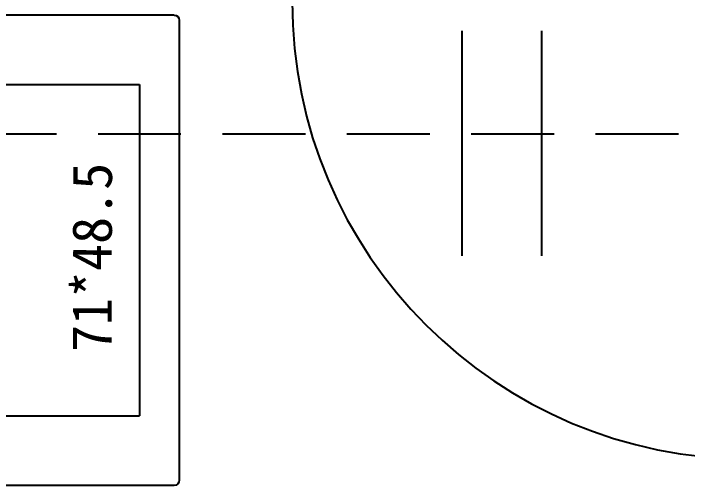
# Model space of a CAD drawing. Header units: millimetres. Extents: x 98197 to 106565, y 53890 to 60222.
# Drawn here: x 99473.2 to 99574.8, y 56552.6 to 56623.8 of the extents above; entities that cross this region are included whole.
import ezdxf

# ---------------------------------------------------------------- set-up
doc = ezdxf.new("R2010")
doc.units = ezdxf.units.MM
doc.header["$LTSCALE"] = 50
doc.header["$MEASUREMENT"] = 0
doc.linetypes.add('CENTER2', pattern=[1.125, 0.75, -0.125, 0.125, -0.125])
doc.linetypes.add('HIDDEN', pattern=[0.375, 0.25, -0.125])
doc.layers.get('0').update_dxf_attribs({"color": 8, "linetype": 'CONTINUOUS'})
doc.layers.add('00', color=7, linetype='HIDDEN')
doc.layers.add('35', color=4, linetype='CENTER2')
doc.styles.get("Standard").update_dxf_attribs({"font": 'romand.shx', "bigfont": 'dayump.shx'})

# ---------------------------------------------------------------- blocks, each defined once
blk = doc.blocks.new('*U65', base_point=(71637.47, 1628.82))
for p, q in [((71602.97, 1702.82), (71602.97, 1633.82)), ((71605.97, 1633.82), (71605.97, 1702.82)), ((71599.97, 1623.82), (71599.97, 1633.82)), ((71599.97, 1633.82), (71602.97, 1633.82)), ((71602.97, 1633.82), (71605.97, 1633.82)), ((71605.97, 1633.82), (71674.97, 1633.82)), ((71674.97, 1623.82), (71674.97, 1633.82)), ((71599.97, 1623.82), (71674.97, 1623.82))]:
    blk.add_line(p, q)
for points in [[(71599.97, 1633.82), (71602.97, 1633.82), (71602.97, 1630.82), (71605.97, 1630.82), (71605.97, 1623.82), (71599.97, 1623.82)], [(71674.97, 1633.82), (71671.97, 1633.82), (71671.97, 1630.82), (71668.97, 1630.82), (71668.97, 1623.82), (71674.97, 1623.82)]]:
    blk.add_lwpolyline(points)
blk.add_arc((71602.97, 1633.82), 69, 0, 90)

msp = doc.modelspace()

# ---------------------------------------------------------------- linework, layer by layer
at = {"ltscale": 0.1}
for p, q in [((99497.354, 56623.566), (99450.654, 56623.566)), ((99498.154, 56622.766), (99498.154, 56553.366)), ((99462.154, 56613.066), (99492.154, 56613.066)), ((99492.154, 56613.066), (99492.154, 56563.066)), ((99462.154, 56563.066), (99492.154, 56563.066)), ((99497.354, 56552.566), (99450.654, 56552.566))]:
    msp.add_line(p, q, dxfattribs=at)
at = {"ltscale": 0.1, "extrusion": (0, 0, -1)}
for centre, start, end in [((-99497.354, 56622.766), 90, 180), ((-99497.354, 56553.366), 180, 270)]:
    msp.add_arc(centre, 0.8, start, end, dxfattribs=at)
at = {"layer": '00'}
msp.add_line((99967.154, 56605.566), (99449.654, 56605.566), dxfattribs=at)
at = {"layer": '35'}
for p, q in [((99540.748, 56677.446), (99540.748, 56587.251)), ((99552.748, 56677.446), (99552.748, 56587.251))]:
    msp.add_line(p, q, dxfattribs=at)

# ---------------------------------------------------------------- block references
at = {"rotation": 180}
msp.add_blockref('*U65', (99549.654, 56630.566), dxfattribs=at)

# ---------------------------------------------------------------- texts
at = {"lineweight": 40, "insert": (99485.028, 56586.986), "char_height": 6, "width": 43.84929, "attachment_point": 5, "rotation": 89.88004}
msp.add_mtext('{\\fDFKai-SB|b0|i0|c136|p65;\\C5;71*48.5}', dxfattribs=at)

doc.saveas('drawing.dxf')
